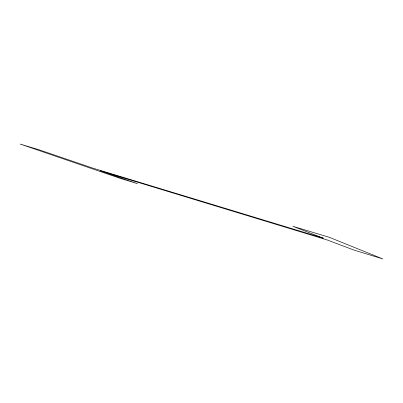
<?xml version="1.0" encoding="UTF-8"?>
<svg xmlns="http://www.w3.org/2000/svg" width="403" height="403" viewBox="0 0 403 403"><rect width="100%" height="100%" fill="white"/><g stroke="black" fill="none" stroke-linecap="round" stroke-linejoin="round"><path stroke-width="0.6" d="M323.231 238.143L92.841 168.142L38.587 149.624L20.15 144.062L120.532 178.464L137.448 183.657L100.206 170.791L326.873 239.861L354.302 250.177L382.85 258.938L329.165 237.251L292.966 226.335L323.231 238.143"/></g></svg>
